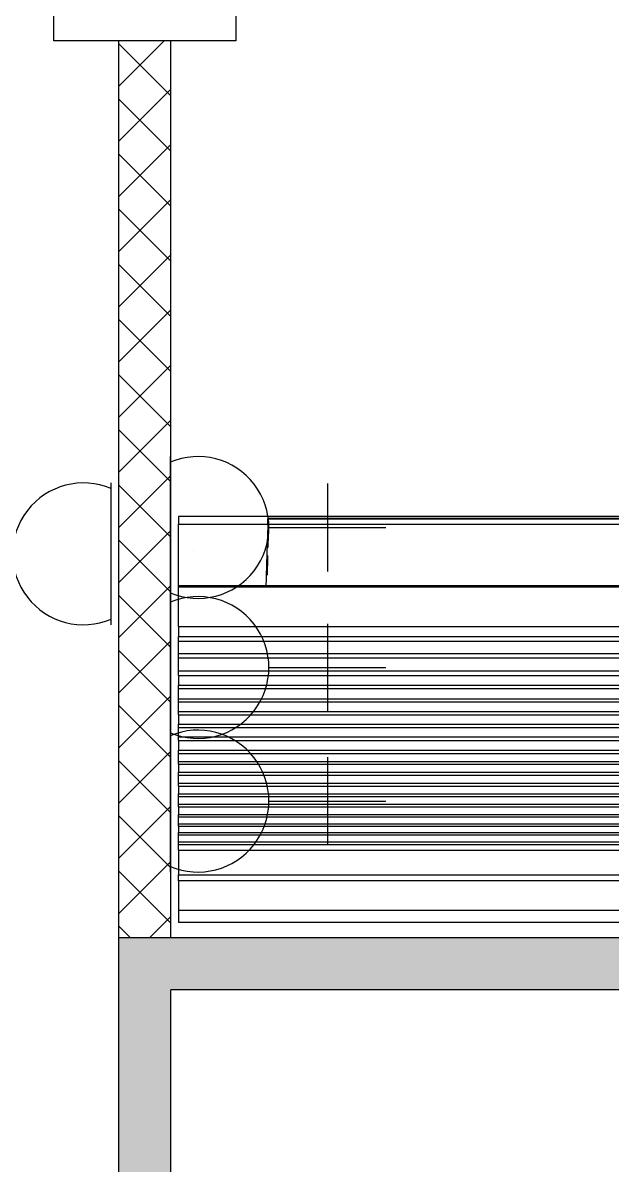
# Model space of a CAD drawing. Header units: inches. Extents: x -106706990 to 300603, y -86718466 to 1728185.
# Drawn here: x 138423 to 139556, y 22123 to 24319 of the extents above; entities that cross this region are included whole.
import ezdxf

# ---------------------------------------------------------------- set-up
doc = ezdxf.new("R2010")
doc.units = ezdxf.units.IN
doc.header["$MEASUREMENT"] = 0
doc.linetypes.add('DASHED2', pattern=[0.375, 0.25, -0.125])
for name, color, linetype in [('A-COLUMN', 3, 'Continuous'), ('A-HATCH', 8, 'Continuous'), ('A-PARTITION', 4, 'Continuous'), ('Edges', 7, 'Continuous'), ('ELECT', 6, 'Continuous'), ('elk_LAMPU', 6, 'Continuous')]:
    doc.layers.add(name, color=color, linetype=linetype)
doc.layers.get('elk_LAMPU').off()

# ---------------------------------------------------------------- blocks, each defined once
blk = doc.blocks.new('air con')
at = {"layer": 'Edges'}
for p, q in [((71.402, 41.898), (152.402, 41.898)), ((152.402, 41.095), (152.402, 41.898)), ((71.402, 41.095), (152.402, 41.095)), ((152.402, 39.122), (152.402, 41.095)), ((71.402, 39.122), (152.402, 39.122)), ((152.402, 39.122), (152.402, 38.724)), ((152.402, 38.724), (71.402, 38.724)), ((152.402, 37.092), (152.402, 38.724)), ((152.402, 37.092), (71.402, 37.092)), ((152.402, 36.701), (71.402, 36.701)), ((152.402, 36.542), (71.402, 36.542)), ((152.402, 37.092), (152.402, 36.701)), ((152.402, 36.701), (152.402, 36.542)), ((152.402, 36.542), (152.402, 36.078)), ((152.402, 36.078), (71.402, 36.078)), ((152.402, 35.914), (71.402, 35.914)), ((152.402, 36.078), (152.402, 35.914)), ((152.402, 35.493), (152.402, 35.914)), ((152.402, 35.493), (71.402, 35.493)), ((152.402, 35.34), (71.402, 35.34)), ((152.402, 35.493), (152.402, 35.34)), ((152.402, 35.34), (152.402, 34.877)), ((152.402, 34.877), (71.402, 34.877)), ((152.402, 34.709), (71.402, 34.709)), ((152.402, 34.207), (71.402, 34.207)), ((152.402, 34.877), (152.402, 34.709)), ((152.402, 34.207), (152.402, 34.709)), ((152.402, 34.207), (152.402, 34.022)), ((152.402, 34.022), (71.402, 34.022)), ((152.402, 33.51), (71.402, 33.51)), ((152.402, 34.022), (152.402, 33.51)), ((152.402, 33.51), (152.402, 33.335)), ((152.402, 33.335), (71.402, 33.335)), ((152.402, 32.826), (71.402, 32.826)), ((152.402, 32.826), (152.402, 33.335)), ((152.402, 32.826), (152.402, 32.625)), ((152.402, 32.625), (71.402, 32.625)), ((152.402, 32.098), (71.402, 32.098)), ((152.402, 31.911), (71.402, 31.911)), ((152.402, 32.625), (152.402, 32.098)), ((152.402, 32.098), (152.402, 31.911)), ((152.402, 31.378), (152.402, 31.911)), ((152.402, 31.378), (71.402, 31.378)), ((152.402, 31.189), (71.402, 31.189)), ((152.402, 31.378), (152.402, 31.189)), ((152.402, 31.189), (152.402, 30.654)), ((152.402, 30.654), (71.402, 30.654)), ((152.402, 30.439), (71.402, 30.439)), ((152.402, 30.654), (152.402, 30.439)), ((152.402, 29.791), (152.402, 30.439)), ((152.402, 29.791), (71.402, 29.791)), ((152.402, 29.791), (152.402, 29.562)), ((152.402, 29.562), (71.402, 29.562)), ((152.402, 28.935), (71.402, 28.935)), ((152.402, 29.562), (152.402, 28.935)), ((152.402, 28.935), (152.402, 28.714)), ((152.402, 28.714), (71.402, 28.714)), ((152.402, 28.092), (152.402, 28.714)), ((152.402, 28.092), (71.402, 28.092)), ((152.402, 27.871), (71.402, 27.871)), ((152.402, 28.092), (152.402, 27.871)), ((152.402, 27.871), (152.402, 27.226)), ((152.402, 27.226), (71.402, 27.226)), ((152.402, 27.024), (71.402, 27.024)), ((152.402, 27.226), (152.402, 27.024)), ((152.402, 27.024), (152.402, 26.349)), ((152.402, 26.349), (71.402, 26.349)), ((152.402, 26.117), (71.402, 26.117)), ((152.402, 26.349), (152.402, 26.117)), ((152.402, 25.469), (152.402, 26.117)), ((152.402, 25.469), (71.402, 25.469)), ((152.402, 25.162), (71.402, 25.162)), ((152.402, 25.469), (152.402, 25.162)), ((152.402, 25.162), (152.402, 24.304)), ((152.402, 24.304), (71.402, 24.304)), ((152.402, 24.002), (71.402, 24.002)), ((152.402, 24.304), (152.402, 24.002)), ((152.402, 24.002), (152.402, 23.184)), ((152.402, 23.184), (71.402, 23.184)), ((152.402, 22.883), (71.402, 22.883)), ((152.402, 23.184), (152.402, 22.883)), ((152.402, 22.213), (152.402, 22.883)), ((152.402, 22.213), (71.402, 22.213)), ((152.402, 22.213), (152.402, 19.568)), ((152.402, 19.568), (71.402, 19.568)), ((152.402, 19.493), (71.402, 19.493)), ((146.575, 18.687), (146.588, 19.085)), ((146.588, 19.085), (146.601, 19.493)), ((152.402, 19.568), (152.402, 19.493)), ((152.402, 19.493), (152.402, 15.42)), ((146.494, 18.035), (146.504, 18.391)), ((146.504, 18.391), (146.514, 18.752)), ((146.514, 18.752), (146.516, 18.813)), ((146.55, 17.923), (146.562, 18.299)), ((146.562, 18.299), (146.575, 18.687)), ((146.479, 17.503), (146.484, 17.685)), ((146.484, 17.685), (146.494, 18.035)), ((146.527, 17.206), (146.538, 17.558)), ((146.538, 17.558), (146.55, 17.923)), ((146.456, 16.673), (146.464, 16.956)), ((146.505, 16.546), (146.516, 16.869)), ((146.516, 16.869), (146.527, 17.206)), ((151.402, 17.184), (151.402, 17.175)), ((146.429, 15.722), (146.438, 16.032)), ((146.438, 16.032), (146.447, 16.349)), ((146.447, 16.349), (146.456, 16.673)), ((146.486, 15.948), (146.495, 16.239)), ((146.495, 16.239), (146.505, 16.546)), ((146.421, 15.42), (76.921, 15.42)), ((146.421, 15.42), (146.429, 15.722)), ((146.468, 15.42), (146.421, 15.42)), ((146.421, 15.42), (146.421, 15.051)), ((146.468, 15.42), (146.477, 15.675)), ((152.402, 15.42), (146.468, 15.42)), ((146.468, 15.42), (146.468, 15.051)), ((146.477, 15.675), (146.486, 15.948)), ((152.402, 14.898), (152.402, 15.42)), ((71.402, 14.898), (152.402, 14.898)), ((146.421, 15.051), (76.921, 15.051)), ((146.421, 15.012), (76.921, 15.012)), ((146.468, 15.051), (146.421, 15.051)), ((146.421, 15.051), (146.421, 15.012))]:
    blk.add_line(p, q, dxfattribs=at)
blk = doc.blocks.new('SOCKET(in)')
at = {"layer": 'ELECT', "color": 6}
for p, q in [((86605160, -1198079.2), (86605160, -1197854.2)), ((86605075.7, -1197966.7), (86605244.4, -1197966.7)), ((86605023.6, -1198269), (86605296.4, -1198269))]:
    blk.add_line(p, q, dxfattribs=at)
blk.add_arc((86605160, -1198215.6), 136.4, 336.9763, 203.0237, dxfattribs=at)

msp = doc.modelspace()

# ---------------------------------------------------------------- hatches: boundary and pattern name
at = {"layer": 'A-HATCH'}
h = msp.add_hatch(dxfattribs=at)
h.set_pattern_fill('DOTS', color=8, scale=800)
h.set_pattern_definition([(0, (114889.653, -264791.58), (25, 50), [0, -50])])
h.paths.add_polyline_path([(141257.8, 24609.7), (141157.8, 24609.7), (141157.8, 24459.7), (141257.8, 24459.7), (141257.8, 24509.7)])
h.paths.add_polyline_path([(141157.8, 22559.7), (138657.8, 22559.7), (138657.8, 20109.7), (138707.8, 20109.7), (138707.8, 22459.7), (141257.8, 22459.7), (141257.8, 24459.7), (141157.8, 24459.7)])
h.paths.add_polyline_path([(138657.8, 22559.7), (138607.8, 22559.7), (138607.8, 20109.7), (138657.8, 20109.7)])
h.paths.add_polyline_path([(143332.8, 24609.7), (143332.8, 24509.7), (143382.8, 24509.7), (143382.8, 24609.7)])
h.paths.add_polyline_path([(142982.8, 24509.7), (142982.8, 24609.7), (142157.8, 24609.7), (142157.8, 24509.7)])
h = msp.add_hatch(dxfattribs=at)
h.set_pattern_fill('ANSI37', color=8, scale=600)
h.set_pattern_definition([(45, (114889.65, -264791.58), (-53.033009, 53.033009), []), (135, (114889.65, -264791.58), (-53.033009, -53.033009), [])])
h.paths.add_polyline_path([(138707.8, 24284.7), (138657.8, 24284.7), (138657.8, 22559.7), (138707.8, 22559.7)])
h.paths.add_polyline_path([(138657.8, 24284.7), (138607.8, 24284.7), (138607.8, 22559.7), (138657.8, 22559.7)])

# ---------------------------------------------------------------- linework, layer by layer
at = {"layer": 'A-COLUMN', "color": 8}
msp.add_lwpolyline([(138482.8, 24634.7), (138832.8, 24634.7), (138832.8, 24284.7), (138482.8, 24284.7)], close=True, dxfattribs=at)
at = {"layer": 'A-PARTITION', "color": 8}
for p, q in [((138607.8, 22559.7), (138607.8, 24284.7)), ((138707.8, 22559.7), (138707.8, 24284.7)), ((138607.8, 20109.7), (138607.8, 22559.7)), ((141157.8, 22559.7), (138607.8, 22559.7)), ((138707.8, 20109.7), (138707.8, 22459.7)), ((141257.8, 22459.7), (138707.8, 22459.7))]:
    msp.add_line(p, q, dxfattribs=at)

# ---------------------------------------------------------------- block references
at = {"xscale": 28.92590521224616, "yscale": 28.92590521224616, "zscale": 28.92590521224616, "rotation": 180}
msp.add_blockref('air con', (143130.8, 23801.1), dxfattribs=at)
at = {"layer": 'elk_LAMPU', "color": 0, "linetype": 'DASHED2', "lineweight": 18}
for p, rotation in [((1336975.4, 86628508.9), 270), ((-1059675.9, -86581861.8), 90), ((1336975.4, 86628239.6), 270), ((1336975.4, 86627982.7), 270)]:
    msp.add_blockref('SOCKET(in)', p, dxfattribs=dict(at, rotation=rotation))

doc.saveas('drawing.dxf')
